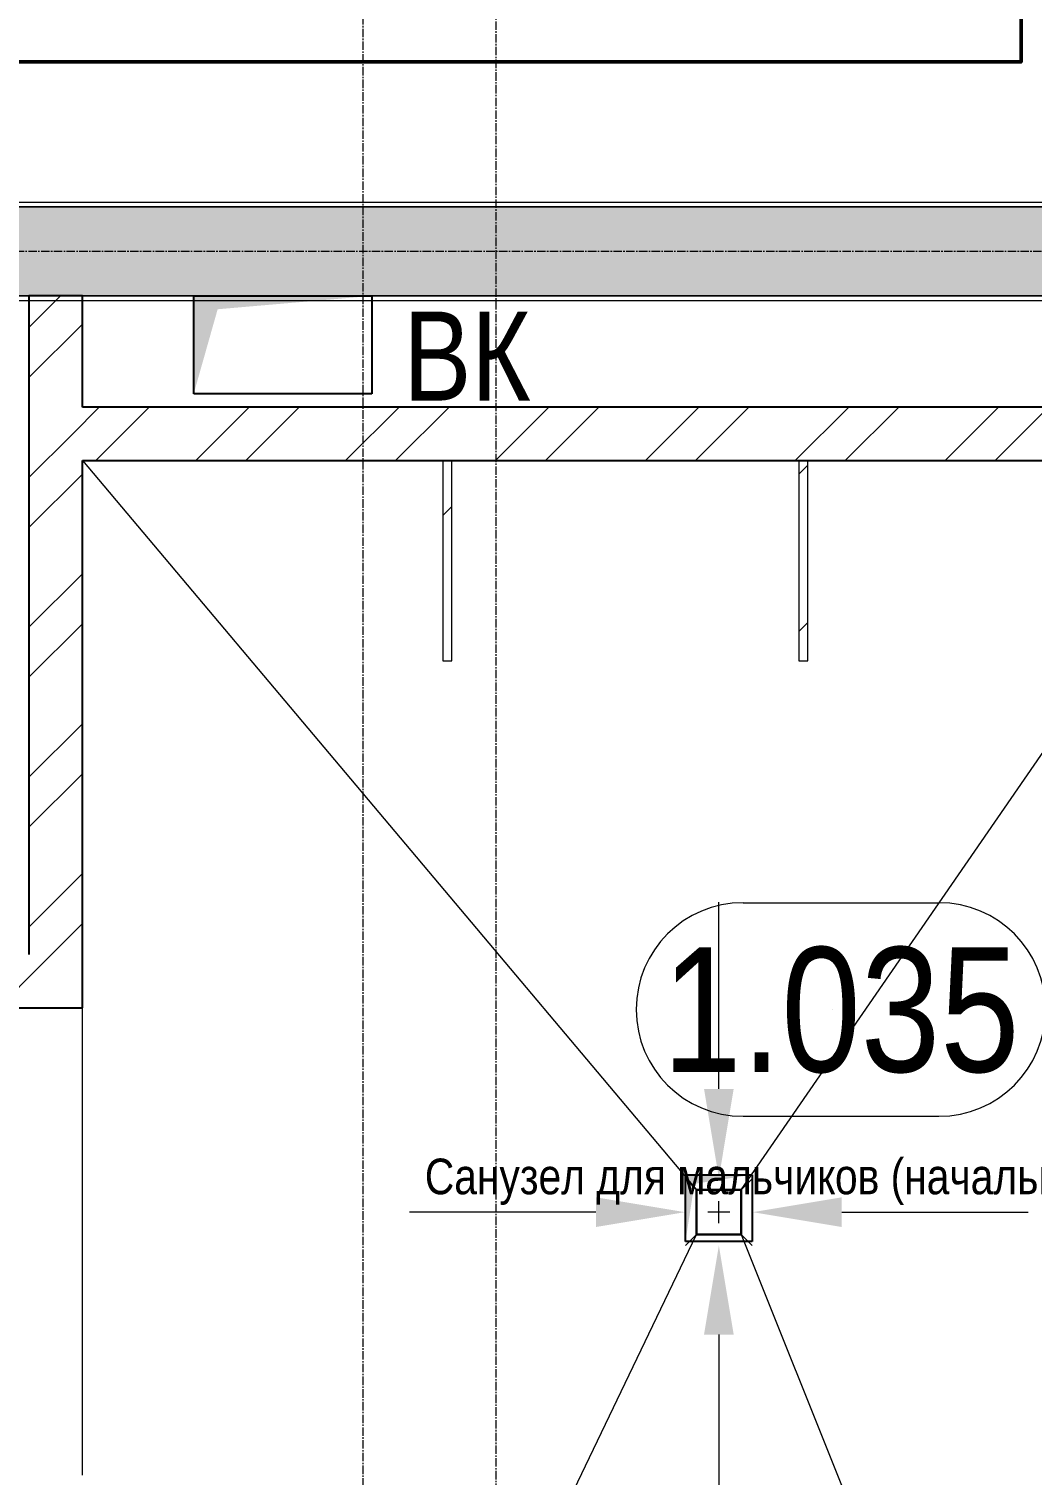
# Model space of a CAD drawing. Header units: millimetres. Extents: x -7155 to 483283, y -227682 to 148426.
# Drawn here: x 17250 to 19504, y 58450 to 61700 of the extents above; entities that cross this region are included whole.
import ezdxf
from ezdxf.enums import TextEntityAlignment as Align

# ---------------------------------------------------------------- set-up
doc = ezdxf.new("R2010")
doc.units = ezdxf.units.MM
doc.linetypes.add('CENTER2', pattern=[28.575, 19.05, -3.175, 3.175, -3.175])
doc.layers.get('Defpoints').update_dxf_attribs({"color": 140})
for name, color, linetype, lineweight in [('АР_Area', 5, 'Continuous', 5), ('АР_Стены ГКЛ', 1, 'Continuous', 15), ('АР_Стены кирпич', 32, 'Continuous', 25), ('АР_Стены ПЕНОблок', 52, 'Continuous', 20), ('АР_Тонкая', 254, 'Continuous', 5), ('АР_Штриховка', 8, 'Continuous', 0), ('ВК_Шахты', 5, 'Continuous', 9), ('РД_Разуклонка к трапам', 124, 'Continuous', 0)]:
    doc.layers.add(name, color=color, linetype=linetype, lineweight=lineweight)
doc.layers.add('АР_Оси_РД_100', color=7, linetype='Continuous', lineweight=0, true_color=0x525252)
doc.layers.add('РД_Оси_100', color=7, linetype='Continuous', lineweight=0, true_color=0x525252)
doc.styles.add('style1', font='ARIALN.TTF')
pattern_1 = [(45, (-1e-11, 0), (-176.7767, 176.7767), [])]

# ---------------------------------------------------------------- blocks, each defined once
blk = doc.blocks.new('СОШ_2200_АР_ОСИ_М100_28.05.24')
at = {"layer": 'АР_Оси_РД_100', "linetype": 'CENTER2'}
blk.add_line((29555, 61200), (-5954.958, 61200), dxfattribs=at)
for points in [[(17850, 139938.679), (18000, 139538.679), (18000, -6194.092)], [(18300, -6196.31), (18300, 139538.679), (18450, 139938.679)]]:
    blk.add_lwpolyline(points, dxfattribs=at)
blk = doc.blocks.new('MOK-МаркаПом_овал_ареал')
for p, q in [((-2.75, 3), (2.75, 3)), ((-2.75, -3), (2.75, -3))]:
    blk.add_line(p, q)
for centre, radius, start, end in [((-2.75, 0), 3, 90, 270), ((2.75, 0), 3, 270, 90), ((-3.75, 0), 3.5, 0, 0.001)]:
    blk.add_arc(centre, radius, start, end)
at = {"color": 0, "style": 'style1'}
blk.add_attdef('АР-ПОМЕЩЕНИЕ:НОМЕР', text='', height=3.5, dxfattribs=at).set_placement((0, 0), align=Align.MIDDLE)

msp = doc.modelspace()

# ---------------------------------------------------------------- hatches: boundary and pattern name
at = {"layer": 'АР_Штриховка', "linetype": 'Continuous', "lineweight": 0, "true_color": 0x000000}
h = msp.add_hatch(dxfattribs=at)
h.set_pattern_fill('AR-CONC', color=18, angle=-315, style=0)
h.paths.add_polyline_path([(19980, 61100), (19980, 61300), (13400, 61300), (13400, 61100)], flags=0)
h = msp.add_hatch(dxfattribs=at)
h.set_pattern_fill('ANSI32', color=18, scale=25, angle=1.3e-14, style=0)
h.paths.add_polyline_path([(17250, 59620), (17370, 59500), (17370, 60730), (17340, 60810), (17250, 60850)], flags=0)
h.paths.add_polyline_path([(17250, 60850), (17340, 60810), (17370, 60850), (17370, 61100), (17250, 61100)], flags=0)
h = msp.add_hatch(dxfattribs=at)
h.set_pattern_fill('ANSI32', color=18, scale=25, angle=360, style=0)
h.paths.add_polyline_path([(19980, 60730), (19980, 60850), (17370, 60850), (17340, 60810), (17370, 60730)], flags=0)
h = msp.add_hatch(dxfattribs=at)
h.set_pattern_fill('_U', color=18, scale=250, angle=-315, style=0, pattern_type=0)
h.set_pattern_definition(pattern_1)
h.paths.add_polyline_path([(18200, 60730), (18180, 60730), (18180, 60280), (18200, 60280)], flags=0)
h = msp.add_hatch(dxfattribs=at)
h.set_pattern_fill('_U', color=18, scale=250, angle=-315, style=0, pattern_type=0)
h.set_pattern_definition(pattern_1)
h.paths.add_polyline_path([(19000, 60730), (18980, 60730), (18980, 60280), (19000, 60280)], flags=0)
h = msp.add_hatch(dxfattribs=at)
h.set_pattern_fill('ANSI32', color=18, scale=25, angle=-6e-13, style=0)
h.paths.add_polyline_path([(14720, 59620), (14600, 59500), (14970, 59500), (15010, 59590), (14970, 59620)], flags=0)
h.paths.add_polyline_path([(15090, 59620), (15010, 59590), (14970, 59500), (17370, 59500), (17250, 59620)], flags=0)

# ---------------------------------------------------------------- linework, layer by layer
at = {"color": 18, "linetype": 'Continuous', "true_color": 0x000000}
for p, q in [((17620.2, 60880, -133.8), (17620.2, 61100, -133.8)), ((17620.2, 61100, -133.8), (18020.2, 61100, -133.8)), ((18020.2, 61100, -133.8), (18020.2, 60880, -133.8)), ((18020.2, 60880, -133.8), (17620.2, 60880, -133.8)), ((18725, 58975), (18725, 59125)), ((18725, 59125), (18875, 59125)), ((18875, 59125), (18875, 58975)), ((18875, 58975), (18725, 58975))]:
    msp.add_line(p, q, dxfattribs=at)
at = {"color": 1, "lineweight": 50}
msp.add_lwpolyline([(8308, 63335), (13325, 63335), (13325, 67891), (19479, 67891), (19479, 61626), (11841, 61626), (11841, 39235), (8263, 39235), (8308, 63335)], dxfattribs=at)
at = {"color": 18, "linetype": 'Continuous', "true_color": 0x000000}
for points in [[(17620.2, 60880, -133.8), (17620.2, 61100, -133.8), (17674, 61070, -133.8), (18020.2, 61100, -133.8)], [(18725, 58975), (18725, 59125), (18745.2, 59104.5), (18875, 59125)]]:
    msp.add_solid(points, dxfattribs=at)
at = {"layer": 'АР_Стены ГКЛ', "color": 18, "linetype": 'Continuous', "lineweight": 15, "true_color": 0x000000}
for p, q in [((18200, 60730), (18180, 60730)), ((18180, 60730), (18180, 60280)), ((18200, 60280), (18200, 60730)), ((19000, 60730), (18980, 60730)), ((18980, 60730), (18980, 60280)), ((19000, 60280), (19000, 60730)), ((18180, 60280), (18200, 60280)), ((18980, 60280), (19000, 60280))]:
    msp.add_line(p, q, dxfattribs=at)
at = {"layer": 'АР_Стены кирпич', "color": 18, "linetype": 'Continuous', "lineweight": 25, "true_color": 0x000000}
for p, q in [((17370, 61100), (17250, 61100)), ((17250, 61100), (17250, 60850)), ((17370, 60850), (17370, 61100)), ((17250, 60850), (17250, 59620)), ((19980, 60850), (17370, 60850)), ((17370, 60730), (19980, 60730)), ((17370, 59500), (17370, 60730)), ((14970, 59500), (17370, 59500))]:
    msp.add_line(p, q, dxfattribs=at)
at = {"layer": 'АР_Стены ПЕНОблок', "color": 18, "linetype": 'Continuous', "lineweight": 20, "true_color": 0x000000}
for p, q in [((19980, 61300), (13400, 61300)), ((13400, 61100), (19980, 61100))]:
    msp.add_line(p, q, dxfattribs=at)
at = {"layer": 'АР_Тонкая', "color": 18, "linetype": 'Continuous', "lineweight": 0, "true_color": 0x000000}
for p, q in [((19980, 61310), (13400, 61310)), ((13400, 61300), (19980, 61300)), ((19980, 61100), (13400, 61100)), ((13400, 61090), (19980, 61090))]:
    msp.add_line(p, q, dxfattribs=at)
at = {"layer": 'РД_Разуклонка к трапам', "color": 18, "ltscale": 2, "true_color": 0x000000}
for p, q in [((17370, 60730), (18750, 59090.9)), ((18850, 59090.9), (19980, 60730)), ((18800.1, 59317.9), (18800.1, 59737.2)), ((17370, 58450), (17370, 59550)), ((18750, 59090.9), (18850, 59090.9)), ((18524, 59040.9), (18104.7, 59040.9)), ((19076, 59040.9), (19495.3, 59040.9)), ((17370, 56120), (18750, 58990.9)), ((18750, 58990.9), (18850, 58990.9)), ((18850, 58990.9), (20000, 56120)), ((18800.1, 58765.9), (18800.1, 58346.6))]:
    msp.add_line(p, q, dxfattribs=at)
at = {"layer": 'РД_Разуклонка к трапам', "color": 18, "true_color": 0x000000}
for p, q in [((18750, 59090.9), (18725, 59115.9)), ((18850, 59090.9), (18750, 59090.9)), ((18750, 59090.9), (18750, 58990.9)), ((18850, 59090.9), (18875, 59115.9)), ((18850, 58990.9), (18850, 59090.9)), ((18800, 59015.9), (18800, 59065.9)), ((18825, 59040.9), (18775, 59040.9)), ((18750, 58990.9), (18725, 58965.9)), ((18750, 58990.9), (18850, 58990.9)), ((18850, 58990.9), (18875, 58965.9))]:
    msp.add_line(p, q, dxfattribs=at)
at = {"layer": 'РД_Разуклонка к трапам', "color": 18, "lineweight": 30, "true_color": 0x000000}
for p, q in [((18850, 59090.9), (18750, 59090.9)), ((18750, 59090.9), (18750, 58990.9)), ((18850, 58990.9), (18850, 59090.9)), ((18750, 58990.9), (18850, 58990.9))]:
    msp.add_line(p, q, dxfattribs=at)
at = {"layer": 'РД_Разуклонка к трапам', "color": 18, "ltscale": 2, "true_color": 0x000000}
for points in [[(18833.4, 59317.9), (18800.1, 59117.9), (18766.7, 59317.9)], [(18524, 59074.2), (18724, 59040.9), (18524, 59007.5)], [(19076, 59007.5), (18876, 59040.9), (19076, 59074.2)], [(18766.7, 58765.9), (18800.1, 58965.9), (18833.4, 58765.9)]]:
    msp.add_solid(points, dxfattribs=at)

# ---------------------------------------------------------------- block references
at = {"layer": 'АР_Area', "color": 18, "linetype": 'Continuous', "lineweight": 5, "true_color": 0x000000}
ref = msp.add_blockref('MOK-МаркаПом_овал_ареал', (19074.3, 59496.3), dxfattribs=dict(at, xscale=80, yscale=80, zscale=80))
ref.add_attrib('АР-ПОМЕЩЕНИЕ:НОМЕР', '1.035', dxfattribs={"layer": '0', "color": 0, "height": 280, "style": 'style1'}).set_placement((19074.3, 59496.3), align=Align.MIDDLE)
ref.add_attrib('АР-ПОМЕЩЕНИЕ:НАИМЕНОВАНИЕ', 'Санузел для мальчиков (начальная школа)', dxfattribs={"layer": 'Defpoints', "color": 2, "height": 80, "style": 'style1'}).set_placement((19066.7, 59111.2), align=Align.MIDDLE)
at = {"layer": 'РД_Оси_100'}
msp.add_blockref('СОШ_2200_АР_ОСИ_М100_28.05.24', (0, 0), dxfattribs=at)

# ---------------------------------------------------------------- texts
at = {"layer": 'ВК_Шахты', "color": 18, "lineweight": 50, "true_color": 0x000000, "style": 'style1'}
msp.add_text('ВК', height=200, dxfattribs=at).set_placement((18091.2, 60864.8))

doc.saveas('drawing.dxf')
